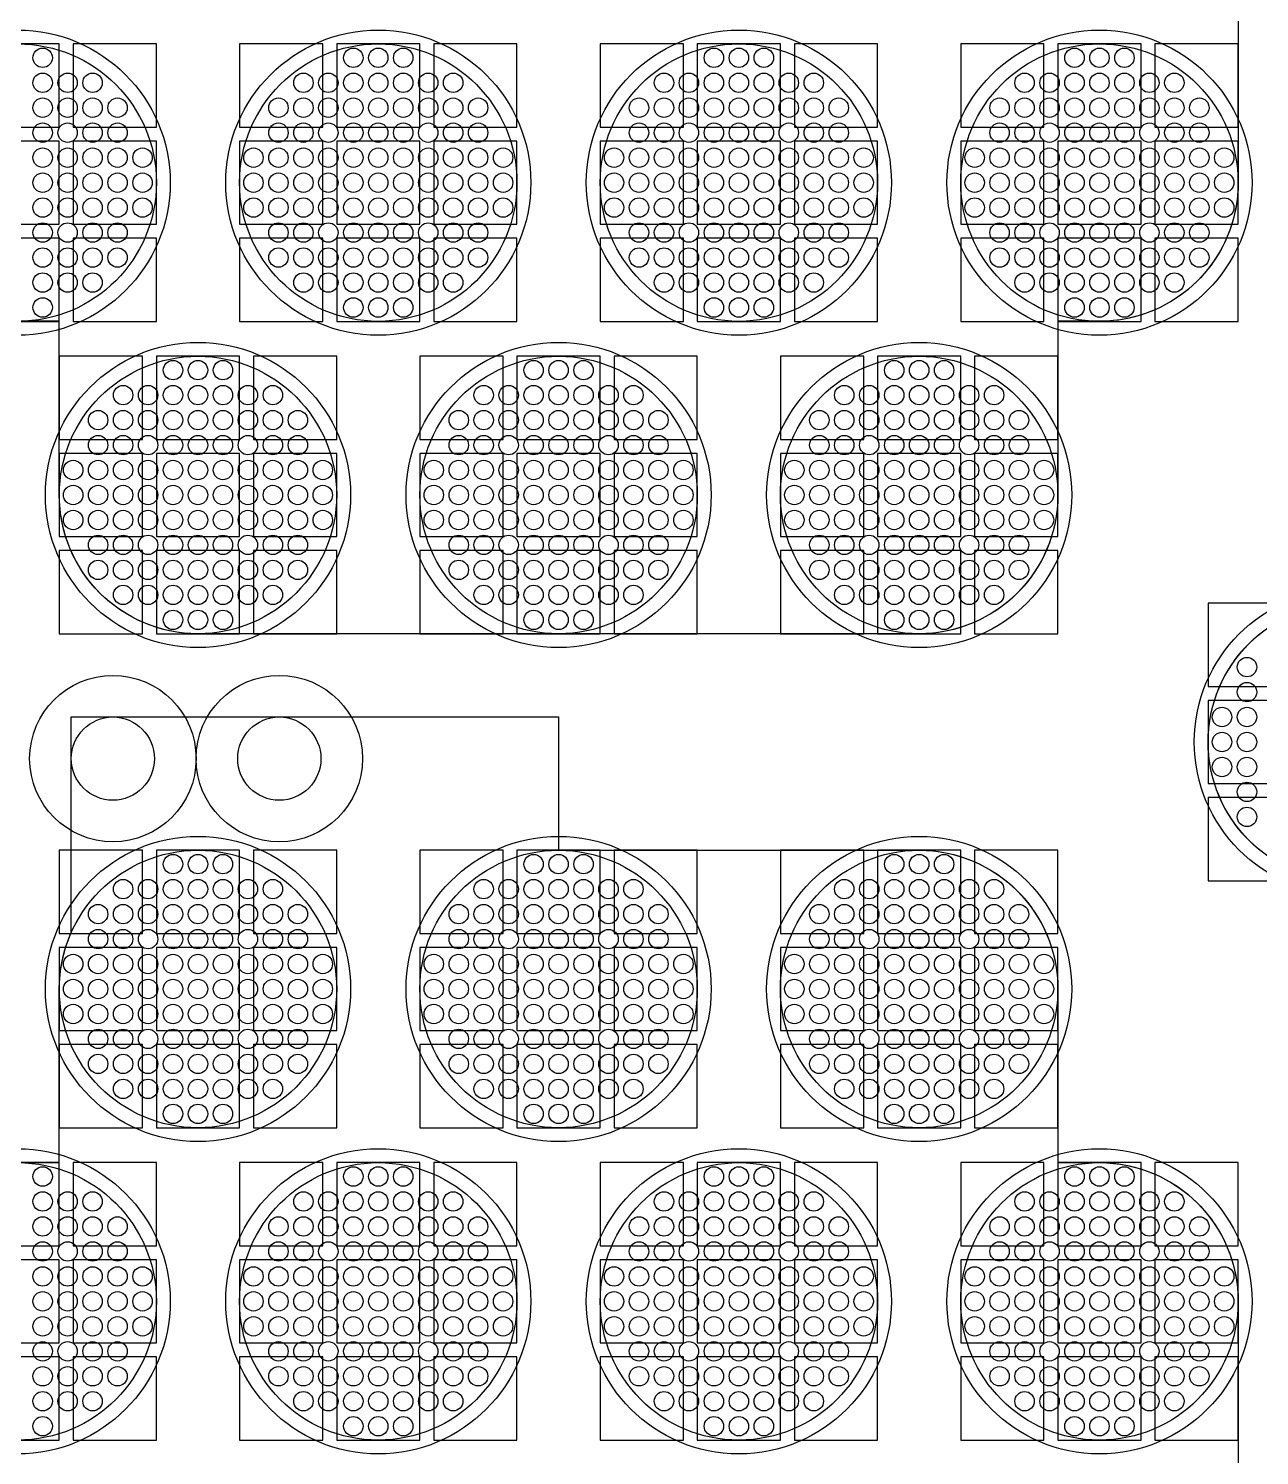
# Model space of a CAD drawing. Extents: x -49 to 54, y -38 to 38.
# Drawn here: x -37.28 to -32.85, y -13.57 to -8.43 of the extents above; entities that cross this region are included whole.
import ezdxf

# ---------------------------------------------------------------- set-up
doc = ezdxf.new("R2010")
doc.units = 0
for name, color, linetype in [('ADHESIVE_VIA_OPENINGS', 30, 'CONTINUOUS'), ('BACK_LAYER', 5, 'CONTINUOUS'), ('COND_LAYER_LOWER_ELECTRODE', 6, 'CONTINUOUS'), ('CONDUCTIVE_LAYER_BACK_LAYER', 2, 'CONTINUOUS'), ('EMITTER', 3, 'CONTINUOUS'), ('LOWER_ELECTRODE', 1, 'CONTINUOUS'), ('SUBSTRATE_VIA', 4, 'CONTINUOUS')]:
    doc.layers.add(name, color=color, linetype=linetype)

msp = doc.modelspace()

# ---------------------------------------------------------------- linework, layer by layer
at = {"layer": 'ADHESIVE_VIA_OPENINGS'}
for centre in [(-36.979, -11.0564), (-36.379, -11.0564)]:
    msp.add_circle(centre, 0.3, dxfattribs=at)
at = {"layer": 'BACK_LAYER'}
for points in [[(-37.4721, -8.7805), (-37.1721, -8.7805), (-37.1721, -8.4805), (-37.4721, -8.4805)], [(-37.1221, -8.7805), (-36.8221, -8.7805), (-36.8221, -8.4805), (-37.1221, -8.4805)], [(-36.5221, -8.7805), (-36.2221, -8.7805), (-36.2221, -8.4805), (-36.5221, -8.4805)], [(-36.1721, -8.7805), (-35.8721, -8.7805), (-35.8721, -8.4805), (-36.1721, -8.4805)], [(-35.8221, -8.7805), (-35.5221, -8.7805), (-35.5221, -8.4805), (-35.8221, -8.4805)], [(-35.2221, -8.7805), (-34.9221, -8.7805), (-34.9221, -8.4805), (-35.2221, -8.4805)], [(-34.8721, -8.7805), (-34.5721, -8.7805), (-34.5721, -8.4805), (-34.8721, -8.4805)], [(-34.5221, -8.7805), (-34.2221, -8.7805), (-34.2221, -8.4805), (-34.5221, -8.4805)], [(-33.9221, -8.7805), (-33.6221, -8.7805), (-33.6221, -8.4805), (-33.9221, -8.4805)], [(-33.5721, -8.7805), (-33.2721, -8.7805), (-33.2721, -8.4805), (-33.5721, -8.4805)], [(-33.2221, -8.7805), (-32.9221, -8.7805), (-32.9221, -8.4805), (-33.2221, -8.4805)], [(-37.4721, -9.1305), (-37.1721, -9.1305), (-37.1721, -8.8305), (-37.4721, -8.8305)], [(-37.1221, -9.1305), (-36.8221, -9.1305), (-36.8221, -8.8305), (-37.1221, -8.8305)], [(-36.5221, -9.1305), (-36.2221, -9.1305), (-36.2221, -8.8305), (-36.5221, -8.8305)], [(-36.1721, -9.1305), (-35.8721, -9.1305), (-35.8721, -8.8305), (-36.1721, -8.8305)], [(-35.8221, -9.1305), (-35.5221, -9.1305), (-35.5221, -8.8305), (-35.8221, -8.8305)], [(-35.2221, -9.1305), (-34.9221, -9.1305), (-34.9221, -8.8305), (-35.2221, -8.8305)], [(-34.8721, -9.1305), (-34.5721, -9.1305), (-34.5721, -8.8305), (-34.8721, -8.8305)], [(-34.5221, -9.1305), (-34.2221, -9.1305), (-34.2221, -8.8305), (-34.5221, -8.8305)], [(-33.9221, -9.1305), (-33.6221, -9.1305), (-33.6221, -8.8305), (-33.9221, -8.8305)], [(-33.5721, -9.1305), (-33.2721, -9.1305), (-33.2721, -8.8305), (-33.5721, -8.8305)], [(-33.2221, -9.1305), (-32.9221, -9.1305), (-32.9221, -8.8305), (-33.2221, -8.8305)], [(-37.4721, -9.4805), (-37.1721, -9.4805), (-37.1721, -9.1805), (-37.4721, -9.1805)], [(-37.1221, -9.4805), (-36.8221, -9.4805), (-36.8221, -9.1805), (-37.1221, -9.1805)], [(-36.5221, -9.4805), (-36.2221, -9.4805), (-36.2221, -9.1805), (-36.5221, -9.1805)], [(-36.1721, -9.4805), (-35.8721, -9.4805), (-35.8721, -9.1805), (-36.1721, -9.1805)], [(-35.8221, -9.4805), (-35.5221, -9.4805), (-35.5221, -9.1805), (-35.8221, -9.1805)], [(-35.2221, -9.4805), (-34.9221, -9.4805), (-34.9221, -9.1805), (-35.2221, -9.1805)], [(-34.8721, -9.4805), (-34.5721, -9.4805), (-34.5721, -9.1805), (-34.8721, -9.1805)], [(-34.5221, -9.4805), (-34.2221, -9.4805), (-34.2221, -9.1805), (-34.5221, -9.1805)], [(-33.9221, -9.4805), (-33.6221, -9.4805), (-33.6221, -9.1805), (-33.9221, -9.1805)], [(-33.5721, -9.4805), (-33.2721, -9.4805), (-33.2721, -9.1805), (-33.5721, -9.1805)], [(-33.2221, -9.4805), (-32.9221, -9.4805), (-32.9221, -9.1805), (-33.2221, -9.1805)], [(-37.1721, -9.9063), (-36.8721, -9.9063), (-36.8721, -9.6063), (-37.1721, -9.6063)], [(-36.8221, -9.9063), (-36.5221, -9.9063), (-36.5221, -9.6063), (-36.8221, -9.6063)], [(-36.4721, -9.9063), (-36.1721, -9.9063), (-36.1721, -9.6063), (-36.4721, -9.6063)], [(-35.8721, -9.9063), (-35.5721, -9.9063), (-35.5721, -9.6063), (-35.8721, -9.6063)], [(-35.5221, -9.9063), (-35.2221, -9.9063), (-35.2221, -9.6063), (-35.5221, -9.6063)], [(-35.1721, -9.9063), (-34.8721, -9.9063), (-34.8721, -9.6063), (-35.1721, -9.6063)], [(-34.5721, -9.9063), (-34.2721, -9.9063), (-34.2721, -9.6063), (-34.5721, -9.6063)], [(-34.2221, -9.9063), (-33.9221, -9.9063), (-33.9221, -9.6063), (-34.2221, -9.6063)], [(-33.8721, -9.9063), (-33.5721, -9.9063), (-33.5721, -9.6063), (-33.8721, -9.6063)], [(-37.1721, -10.2563), (-36.8721, -10.2563), (-36.8721, -9.9563), (-37.1721, -9.9563)], [(-36.8221, -10.2563), (-36.5221, -10.2563), (-36.5221, -9.9563), (-36.8221, -9.9563)], [(-36.4721, -10.2563), (-36.1721, -10.2563), (-36.1721, -9.9563), (-36.4721, -9.9563)], [(-35.8721, -10.2563), (-35.5721, -10.2563), (-35.5721, -9.9563), (-35.8721, -9.9563)], [(-35.5221, -10.2563), (-35.2221, -10.2563), (-35.2221, -9.9563), (-35.5221, -9.9563)], [(-35.1721, -10.2563), (-34.8721, -10.2563), (-34.8721, -9.9563), (-35.1721, -9.9563)], [(-34.5721, -10.2563), (-34.2721, -10.2563), (-34.2721, -9.9563), (-34.5721, -9.9563)], [(-34.2221, -10.2563), (-33.9221, -10.2563), (-33.9221, -9.9563), (-34.2221, -9.9563)], [(-33.8721, -10.2563), (-33.5721, -10.2563), (-33.5721, -9.9563), (-33.8721, -9.9563)], [(-37.1721, -10.6063), (-36.8721, -10.6063), (-36.8721, -10.3063), (-37.1721, -10.3063)], [(-36.8221, -10.6063), (-36.5221, -10.6063), (-36.5221, -10.3063), (-36.8221, -10.3063)], [(-36.4721, -10.6063), (-36.1721, -10.6063), (-36.1721, -10.3063), (-36.4721, -10.3063)], [(-35.8721, -10.6063), (-35.5721, -10.6063), (-35.5721, -10.3063), (-35.8721, -10.3063)], [(-35.5221, -10.6063), (-35.2221, -10.6063), (-35.2221, -10.3063), (-35.5221, -10.3063)], [(-35.1721, -10.6063), (-34.8721, -10.6063), (-34.8721, -10.3063), (-35.1721, -10.3063)], [(-34.5721, -10.6063), (-34.2721, -10.6063), (-34.2721, -10.3063), (-34.5721, -10.3063)], [(-34.2221, -10.6063), (-33.9221, -10.6063), (-33.9221, -10.3063), (-34.2221, -10.3063)], [(-33.8721, -10.6063), (-33.5721, -10.6063), (-33.5721, -10.3063), (-33.8721, -10.3063)], [(-33.0302, -10.7965), (-32.7302, -10.7965), (-32.7302, -10.4965), (-33.0302, -10.4965)], [(-33.0302, -11.1465), (-32.7302, -11.1465), (-32.7302, -10.8465), (-33.0302, -10.8465)], [(-33.0302, -11.4965), (-32.7302, -11.4965), (-32.7302, -11.1965), (-33.0302, -11.1965)], [(-37.1721, -11.6867), (-36.8721, -11.6867), (-36.8721, -11.3867), (-37.1721, -11.3867)], [(-36.8221, -11.6867), (-36.5221, -11.6867), (-36.5221, -11.3867), (-36.8221, -11.3867)], [(-36.4721, -11.6867), (-36.1721, -11.6867), (-36.1721, -11.3867), (-36.4721, -11.3867)], [(-35.8721, -11.6867), (-35.5721, -11.6867), (-35.5721, -11.3867), (-35.8721, -11.3867)], [(-35.5221, -11.6867), (-35.2221, -11.6867), (-35.2221, -11.3867), (-35.5221, -11.3867)], [(-35.1721, -11.6867), (-34.8721, -11.6867), (-34.8721, -11.3867), (-35.1721, -11.3867)], [(-34.5721, -11.6867), (-34.2721, -11.6867), (-34.2721, -11.3867), (-34.5721, -11.3867)], [(-34.2221, -11.6867), (-33.9221, -11.6867), (-33.9221, -11.3867), (-34.2221, -11.3867)], [(-33.8721, -11.6867), (-33.5721, -11.6867), (-33.5721, -11.3867), (-33.8721, -11.3867)], [(-37.1721, -12.0367), (-36.8721, -12.0367), (-36.8721, -11.7367), (-37.1721, -11.7367)], [(-36.8221, -12.0367), (-36.5221, -12.0367), (-36.5221, -11.7367), (-36.8221, -11.7367)], [(-36.4721, -12.0367), (-36.1721, -12.0367), (-36.1721, -11.7367), (-36.4721, -11.7367)], [(-35.8721, -12.0367), (-35.5721, -12.0367), (-35.5721, -11.7367), (-35.8721, -11.7367)], [(-35.5221, -12.0367), (-35.2221, -12.0367), (-35.2221, -11.7367), (-35.5221, -11.7367)], [(-35.1721, -12.0367), (-34.8721, -12.0367), (-34.8721, -11.7367), (-35.1721, -11.7367)], [(-34.5721, -12.0367), (-34.2721, -12.0367), (-34.2721, -11.7367), (-34.5721, -11.7367)], [(-34.2221, -12.0367), (-33.9221, -12.0367), (-33.9221, -11.7367), (-34.2221, -11.7367)], [(-33.8721, -12.0367), (-33.5721, -12.0367), (-33.5721, -11.7367), (-33.8721, -11.7367)], [(-37.1721, -12.3867), (-36.8721, -12.3867), (-36.8721, -12.0867), (-37.1721, -12.0867)], [(-36.8221, -12.3867), (-36.5221, -12.3867), (-36.5221, -12.0867), (-36.8221, -12.0867)], [(-36.4721, -12.3867), (-36.1721, -12.3867), (-36.1721, -12.0867), (-36.4721, -12.0867)], [(-35.8721, -12.3867), (-35.5721, -12.3867), (-35.5721, -12.0867), (-35.8721, -12.0867)], [(-35.5221, -12.3867), (-35.2221, -12.3867), (-35.2221, -12.0867), (-35.5221, -12.0867)], [(-35.1721, -12.3867), (-34.8721, -12.3867), (-34.8721, -12.0867), (-35.1721, -12.0867)], [(-34.5721, -12.3867), (-34.2721, -12.3867), (-34.2721, -12.0867), (-34.5721, -12.0867)], [(-34.2221, -12.3867), (-33.9221, -12.3867), (-33.9221, -12.0867), (-34.2221, -12.0867)], [(-33.8721, -12.3867), (-33.5721, -12.3867), (-33.5721, -12.0867), (-33.8721, -12.0867)], [(-37.4721, -12.8125), (-37.1721, -12.8125), (-37.1721, -12.5125), (-37.4721, -12.5125)], [(-37.1221, -12.8125), (-36.8221, -12.8125), (-36.8221, -12.5125), (-37.1221, -12.5125)], [(-36.5221, -12.8125), (-36.2221, -12.8125), (-36.2221, -12.5125), (-36.5221, -12.5125)], [(-36.1721, -12.8125), (-35.8721, -12.8125), (-35.8721, -12.5125), (-36.1721, -12.5125)], [(-35.8221, -12.8125), (-35.5221, -12.8125), (-35.5221, -12.5125), (-35.8221, -12.5125)], [(-35.2221, -12.8125), (-34.9221, -12.8125), (-34.9221, -12.5125), (-35.2221, -12.5125)], [(-34.8721, -12.8125), (-34.5721, -12.8125), (-34.5721, -12.5125), (-34.8721, -12.5125)], [(-34.5221, -12.8125), (-34.2221, -12.8125), (-34.2221, -12.5125), (-34.5221, -12.5125)], [(-33.9221, -12.8125), (-33.6221, -12.8125), (-33.6221, -12.5125), (-33.9221, -12.5125)], [(-33.5721, -12.8125), (-33.2721, -12.8125), (-33.2721, -12.5125), (-33.5721, -12.5125)], [(-33.2221, -12.8125), (-32.9221, -12.8125), (-32.9221, -12.5125), (-33.2221, -12.5125)], [(-37.4721, -13.1625), (-37.1721, -13.1625), (-37.1721, -12.8625), (-37.4721, -12.8625)], [(-37.1221, -13.1625), (-36.8221, -13.1625), (-36.8221, -12.8625), (-37.1221, -12.8625)], [(-36.5221, -13.1625), (-36.2221, -13.1625), (-36.2221, -12.8625), (-36.5221, -12.8625)], [(-36.1721, -13.1625), (-35.8721, -13.1625), (-35.8721, -12.8625), (-36.1721, -12.8625)], [(-35.8221, -13.1625), (-35.5221, -13.1625), (-35.5221, -12.8625), (-35.8221, -12.8625)], [(-35.2221, -13.1625), (-34.9221, -13.1625), (-34.9221, -12.8625), (-35.2221, -12.8625)], [(-34.8721, -13.1625), (-34.5721, -13.1625), (-34.5721, -12.8625), (-34.8721, -12.8625)], [(-34.5221, -13.1625), (-34.2221, -13.1625), (-34.2221, -12.8625), (-34.5221, -12.8625)], [(-33.9221, -13.1625), (-33.6221, -13.1625), (-33.6221, -12.8625), (-33.9221, -12.8625)], [(-33.5721, -13.1625), (-33.2721, -13.1625), (-33.2721, -12.8625), (-33.5721, -12.8625)], [(-33.2221, -13.1625), (-32.9221, -13.1625), (-32.9221, -12.8625), (-33.2221, -12.8625)], [(-37.4721, -13.5125), (-37.1721, -13.5125), (-37.1721, -13.2125), (-37.4721, -13.2125)], [(-37.1221, -13.5125), (-36.8221, -13.5125), (-36.8221, -13.2125), (-37.1221, -13.2125)], [(-36.5221, -13.5125), (-36.2221, -13.5125), (-36.2221, -13.2125), (-36.5221, -13.2125)], [(-36.1721, -13.5125), (-35.8721, -13.5125), (-35.8721, -13.2125), (-36.1721, -13.2125)], [(-35.8221, -13.5125), (-35.5221, -13.5125), (-35.5221, -13.2125), (-35.8221, -13.2125)], [(-35.2221, -13.5125), (-34.9221, -13.5125), (-34.9221, -13.2125), (-35.2221, -13.2125)], [(-34.8721, -13.5125), (-34.5721, -13.5125), (-34.5721, -13.2125), (-34.8721, -13.2125)], [(-34.5221, -13.5125), (-34.2221, -13.5125), (-34.2221, -13.2125), (-34.5221, -13.2125)], [(-33.9221, -13.5125), (-33.6221, -13.5125), (-33.6221, -13.2125), (-33.9221, -13.2125)], [(-33.5721, -13.5125), (-33.2721, -13.5125), (-33.2721, -13.2125), (-33.5721, -13.2125)], [(-33.2221, -13.5125), (-32.9221, -13.5125), (-32.9221, -13.2125), (-33.2221, -13.2125)]]:
    msp.add_lwpolyline(points, close=True, dxfattribs=at)
at = {"layer": 'COND_LAYER_LOWER_ELECTRODE'}
for centre in [(-37.3221, -8.9805), (-36.0221, -8.9805), (-34.7221, -8.9805), (-33.4221, -8.9805), (-36.6721, -10.1063), (-35.3721, -10.1063), (-34.0721, -10.1063), (-32.5302, -10.9965), (-36.6721, -11.8867), (-35.3721, -11.8867), (-34.0721, -11.8867), (-37.3221, -13.0125), (-36.0221, -13.0125), (-34.7221, -13.0125), (-33.4221, -13.0125)]:
    msp.add_circle(centre, 0.55, dxfattribs=at)
at = {"layer": 'CONDUCTIVE_LAYER_BACK_LAYER'}
for points in [[(-32.9221, -8.3545), (-32.9221, -8.9805), (-32.9225, -9.0004), (-32.9237, -9.0202), (-32.9256, -9.04), (-32.9284, -9.0597), (-32.9319, -9.0792), (-32.9362, -9.0987), (-32.9413, -9.1179), (-32.9472, -9.1369), (-32.9538, -9.1556), (-32.9611, -9.1741), (-32.9692, -9.1923), (-32.9779, -9.2101), (-32.9874, -9.2276), (-32.9976, -9.2447), (-33.0084, -9.2614), (-33.0199, -9.2776), (-33.0321, -9.2933), (-33.0448, -9.3086), (-33.0581, -9.3233), (-33.0721, -9.3375), (-33.0865, -9.3512), (-33.1015, -9.3642), (-33.117, -9.3767), (-33.133, -9.3885), (-33.1495, -9.3996), (-33.1664, -9.4101), (-33.1836, -9.42), (-33.2013, -9.4291), (-33.2193, -9.4375), (-33.2376, -9.4452), (-33.2563, -9.4522), (-33.2752, -9.4584), (-33.2943, -9.4639), (-33.3136, -9.4686), (-33.3331, -9.4725), (-33.3527, -9.4756), (-33.3725, -9.478), (-33.3923, -9.4796), (-33.4121, -9.4804), (-33.5721, -9.4804), (-33.5721, -10.1063), (-33.5725, -10.1262), (-33.5737, -10.146), (-33.5756, -10.1658), (-33.5784, -10.1855), (-33.5819, -10.2051), (-33.5862, -10.2245), (-33.5913, -10.2437), (-33.5972, -10.2627), (-33.6038, -10.2815), (-33.6111, -10.2999), (-33.6192, -10.3181), (-33.6279, -10.336), (-33.6374, -10.3534), (-33.6476, -10.3705), (-33.6584, -10.3872), (-33.6699, -10.4034), (-33.6821, -10.4192), (-33.6948, -10.4344), (-33.7081, -10.4492), (-33.7221, -10.4634), (-33.7365, -10.477), (-33.7515, -10.49), (-33.767, -10.5025), (-33.783, -10.5143), (-33.7995, -10.5255), (-33.8164, -10.536), (-33.8336, -10.5458), (-33.8513, -10.5549), (-33.8693, -10.5634), (-33.8876, -10.5711), (-33.9063, -10.578), (-33.9252, -10.5842), (-33.9443, -10.5897), (-33.9636, -10.5944), (-33.9831, -10.5983), (-34.0027, -10.6015), (-34.0225, -10.6038), (-34.0423, -10.6054), (-34.0621, -10.6062), (-36.682, -10.6062), (-36.7019, -10.6054), (-36.7217, -10.6038), (-36.7414, -10.6015), (-36.7611, -10.5983), (-36.7806, -10.5944), (-36.7999, -10.5897), (-36.819, -10.5842), (-36.8379, -10.578), (-36.8565, -10.5711), (-36.8748, -10.5634), (-36.8929, -10.5549), (-36.9105, -10.5458), (-36.9278, -10.536), (-36.9447, -10.5255), (-36.9611, -10.5143), (-36.9771, -10.5025), (-36.9926, -10.49), (-37.0076, -10.477), (-37.0221, -10.4634), (-37.036, -10.4492), (-37.0494, -10.4344), (-37.0621, -10.4192), (-37.0742, -10.4034), (-37.0857, -10.3872), (-37.0966, -10.3705), (-37.1067, -10.3534), (-37.1162, -10.336), (-37.125, -10.3181), (-37.1331, -10.2999), (-37.1404, -10.2815), (-37.147, -10.2627), (-37.1528, -10.2437), (-37.1579, -10.2245), (-37.1622, -10.2051), (-37.1658, -10.1855), (-37.1685, -10.1658), (-37.1705, -10.146), (-37.1717, -10.1262), (-37.1721, -10.1063), (-37.1721, -9.4804), (-37.332, -9.4804)], [(-32.8353, -11.3927), (-32.8508, -11.3802), (-32.8658, -11.3672), (-32.8802, -11.3536), (-32.8942, -11.3394), (-32.9075, -11.3246), (-32.9203, -11.3094), (-32.9324, -11.2936), (-32.9439, -11.2774), (-32.9547, -11.2607), (-32.9649, -11.2436), (-32.9744, -11.2262), (-32.9831, -11.2083), (-32.9912, -11.1901), (-32.9985, -11.1717), (-33.0051, -11.1529), (-33.011, -11.1339), (-33.0161, -11.1147), (-33.0204, -11.0953), (-33.0239, -11.0757), (-33.0267, -11.056), (-33.0286, -11.0362), (-33.0298, -11.0164), (-33.0302, -10.9965), (-33.0298, -10.9766), (-33.0286, -10.9568), (-33.0267, -10.937), (-33.0239, -10.9173), (-33.0204, -10.8977), (-33.0161, -10.8783), (-33.011, -10.8591), (-33.0051, -10.8401), (-32.9985, -10.8213), (-32.9912, -10.8029), (-32.9831, -10.7847), (-32.9744, -10.7669), (-32.9649, -10.7494), (-32.9547, -10.7323), (-32.9439, -10.7156), (-32.9324, -10.6994), (-32.9203, -10.6837), (-32.9075, -10.6684), (-32.8942, -10.6537), (-32.8802, -10.6395), (-32.8658, -10.6258), (-32.8508, -10.6128), (-32.8353, -10.6003)], [(-37.332, -12.5126), (-37.1721, -12.5126), (-37.1721, -11.8867), (-37.1717, -11.8668), (-37.1705, -11.847), (-37.1685, -11.8272), (-37.1658, -11.8075), (-37.1622, -11.7879), (-37.1579, -11.7685), (-37.1528, -11.7493), (-37.147, -11.7303), (-37.1404, -11.7115), (-37.1331, -11.6931), (-37.129, -11.6839), (-37.129, -10.9064), (-35.3721, -10.9064), (-35.3721, -11.3868), (-34.0621, -11.3868), (-34.0423, -11.3876), (-34.0225, -11.3892), (-34.0027, -11.3915), (-33.9831, -11.3947), (-33.9636, -11.3986), (-33.9443, -11.4033), (-33.9252, -11.4088), (-33.9063, -11.415), (-33.8876, -11.422), (-33.8693, -11.4297), (-33.8513, -11.4381), (-33.8336, -11.4472), (-33.8164, -11.457), (-33.7995, -11.4675), (-33.783, -11.4787), (-33.767, -11.4905), (-33.7515, -11.503), (-33.7365, -11.516), (-33.7221, -11.5296), (-33.7081, -11.5438), (-33.6948, -11.5586), (-33.6821, -11.5738), (-33.6699, -11.5896), (-33.6584, -11.6058), (-33.6476, -11.6225), (-33.6374, -11.6396), (-33.6279, -11.657), (-33.6192, -11.6749), (-33.6111, -11.6931), (-33.6038, -11.7115), (-33.5972, -11.7303), (-33.5913, -11.7493), (-33.5862, -11.7685), (-33.5819, -11.7879), (-33.5784, -11.8075), (-33.5756, -11.8272), (-33.5737, -11.847), (-33.5725, -11.8668), (-33.5721, -11.8867), (-33.5721, -12.5126), (-33.4121, -12.5126), (-33.3923, -12.5134), (-33.3725, -12.515), (-33.3527, -12.5174), (-33.3331, -12.5205), (-33.3136, -12.5244), (-33.2943, -12.5291), (-33.2752, -12.5346), (-33.2563, -12.5408), (-33.2376, -12.5478), (-33.2193, -12.5555), (-33.2013, -12.5639), (-33.1836, -12.573), (-33.1664, -12.5829), (-33.1495, -12.5934), (-33.133, -12.6045), (-33.117, -12.6164), (-33.1015, -12.6288), (-33.0865, -12.6418), (-33.0721, -12.6555), (-33.0581, -12.6697), (-33.0448, -12.6844), (-33.0321, -12.6997), (-33.0199, -12.7154), (-33.0084, -12.7317), (-32.9976, -12.7483), (-32.9874, -12.7654), (-32.9779, -12.7829), (-32.9692, -12.8007), (-32.9611, -12.8189), (-32.9538, -12.8374), (-32.9472, -12.8561), (-32.9413, -12.8751), (-32.9362, -12.8944), (-32.9319, -12.9138), (-32.9284, -12.9333), (-32.9256, -12.953), (-32.9237, -12.9728), (-32.9225, -12.9927), (-32.9221, -13.0125), (-32.9221, -13.6385)]]:
    msp.add_lwpolyline(points, dxfattribs=at)
at = {"layer": 'EMITTER'}
for centre in [(-37.3221, -8.9805), (-36.0221, -8.9805), (-34.7221, -8.9805), (-33.4221, -8.9805), (-36.6721, -10.1063), (-35.3721, -10.1063), (-34.0721, -10.1063), (-32.5302, -10.9965), (-36.6721, -11.8867), (-35.3721, -11.8867), (-34.0721, -11.8867), (-37.3221, -13.0125), (-36.0221, -13.0125), (-34.7221, -13.0125), (-33.4221, -13.0125)]:
    msp.add_circle(centre, 0.5, dxfattribs=at)
at = {"layer": 'LOWER_ELECTRODE'}
for centre in [(-37.2321, -8.5305), (-36.1121, -8.5305), (-36.0221, -8.5305), (-35.9321, -8.5305), (-34.8121, -8.5305), (-34.7221, -8.5305), (-34.6321, -8.5305), (-33.5121, -8.5305), (-33.4221, -8.5305), (-33.3321, -8.5305), (-37.2321, -8.6205), (-37.1421, -8.6205), (-37.0521, -8.6205), (-36.2921, -8.6205), (-36.2021, -8.6205), (-36.1121, -8.6205), (-36.0221, -8.6205), (-35.9321, -8.6205), (-35.8421, -8.6205), (-35.7521, -8.6205), (-34.9921, -8.6205), (-34.9021, -8.6205), (-34.8121, -8.6205), (-34.7221, -8.6205), (-34.6321, -8.6205), (-34.5421, -8.6205), (-34.4521, -8.6205), (-33.6921, -8.6205), (-33.6021, -8.6205), (-33.5121, -8.6205), (-33.4221, -8.6205), (-33.3321, -8.6205), (-33.2421, -8.6205), (-33.1521, -8.6205), (-37.2321, -8.7105), (-37.1421, -8.7105), (-37.0521, -8.7105), (-36.9621, -8.7105), (-36.3821, -8.7105), (-36.2921, -8.7105), (-36.2021, -8.7105), (-36.1121, -8.7105), (-36.0221, -8.7105), (-35.9321, -8.7105), (-35.8421, -8.7105), (-35.7521, -8.7105), (-35.6621, -8.7105), (-35.0821, -8.7105), (-34.9921, -8.7105), (-34.9021, -8.7105), (-34.8121, -8.7105), (-34.7221, -8.7105), (-34.6321, -8.7105), (-34.5421, -8.7105), (-34.4521, -8.7105), (-34.3621, -8.7105), (-33.7821, -8.7105), (-33.6921, -8.7105), (-33.6021, -8.7105), (-33.5121, -8.7105), (-33.4221, -8.7105), (-33.3321, -8.7105), (-33.2421, -8.7105), (-33.1521, -8.7105), (-33.0621, -8.7105), (-37.2321, -8.8005), (-37.1421, -8.8005), (-37.0521, -8.8005), (-36.9621, -8.8005), (-36.3821, -8.8005), (-36.2921, -8.8005), (-36.2021, -8.8005), (-36.1121, -8.8005), (-36.0221, -8.8005), (-35.9321, -8.8005), (-35.8421, -8.8005), (-35.7521, -8.8005), (-35.6621, -8.8005), (-35.0821, -8.8005), (-34.9921, -8.8005), (-34.9021, -8.8005), (-34.8121, -8.8005), (-34.7221, -8.8005), (-34.6321, -8.8005), (-34.5421, -8.8005), (-34.4521, -8.8005), (-34.3621, -8.8005), (-33.7821, -8.8005), (-33.6921, -8.8005), (-33.6021, -8.8005), (-33.5121, -8.8005), (-33.4221, -8.8005), (-33.3321, -8.8005), (-33.2421, -8.8005), (-33.1521, -8.8005), (-33.0621, -8.8005), (-37.2321, -8.8905), (-37.1421, -8.8905), (-37.0521, -8.8905), (-36.9621, -8.8905), (-36.8721, -8.8905), (-36.4721, -8.8905), (-36.3821, -8.8905), (-36.2921, -8.8905), (-36.2021, -8.8905), (-36.1121, -8.8905), (-36.0221, -8.8905), (-35.9321, -8.8905), (-35.8421, -8.8905), (-35.7521, -8.8905), (-35.6621, -8.8905), (-35.5721, -8.8905), (-35.1721, -8.8905), (-35.0821, -8.8905), (-34.9921, -8.8905), (-34.9021, -8.8905), (-34.8121, -8.8905), (-34.7221, -8.8905), (-34.6321, -8.8905), (-34.5421, -8.8905), (-34.4521, -8.8905), (-34.3621, -8.8905), (-34.2721, -8.8905), (-33.8721, -8.8905), (-33.7821, -8.8905), (-33.6921, -8.8905), (-33.6021, -8.8905), (-33.5121, -8.8905), (-33.4221, -8.8905), (-33.3321, -8.8905), (-33.2421, -8.8905), (-33.1521, -8.8905), (-33.0621, -8.8905), (-32.9721, -8.8905), (-37.2321, -8.9805), (-37.1421, -8.9805), (-37.0521, -8.9805), (-36.9621, -8.9805), (-36.8721, -8.9805), (-36.4721, -8.9805), (-36.3821, -8.9805), (-36.2921, -8.9805), (-36.2021, -8.9805), (-36.1121, -8.9805), (-36.0221, -8.9805), (-35.9321, -8.9805), (-35.8421, -8.9805), (-35.7521, -8.9805), (-35.6621, -8.9805), (-35.5721, -8.9805), (-35.1721, -8.9805), (-35.0821, -8.9805), (-34.9921, -8.9805), (-34.9021, -8.9805), (-34.8121, -8.9805), (-34.7221, -8.9805), (-34.6321, -8.9805), (-34.5421, -8.9805), (-34.4521, -8.9805), (-34.3621, -8.9805), (-34.2721, -8.9805), (-33.8721, -8.9805), (-33.7821, -8.9805), (-33.6921, -8.9805), (-33.6021, -8.9805), (-33.5121, -8.9805), (-33.4221, -8.9805), (-33.3321, -8.9805), (-33.2421, -8.9805), (-33.1521, -8.9805), (-33.0621, -8.9805), (-32.9721, -8.9805), (-37.2321, -9.0705), (-37.1421, -9.0705), (-37.0521, -9.0705), (-36.9621, -9.0705), (-36.8721, -9.0705), (-36.4721, -9.0705), (-36.3821, -9.0705), (-36.2921, -9.0705), (-36.2021, -9.0705), (-36.1121, -9.0705), (-36.0221, -9.0705), (-35.9321, -9.0705), (-35.8421, -9.0705), (-35.7521, -9.0705), (-35.6621, -9.0705), (-35.5721, -9.0705), (-35.1721, -9.0705), (-35.0821, -9.0705), (-34.9921, -9.0705), (-34.9021, -9.0705), (-34.8121, -9.0705), (-34.7221, -9.0705), (-34.6321, -9.0705), (-34.5421, -9.0705), (-34.4521, -9.0705), (-34.3621, -9.0705), (-34.2721, -9.0705), (-33.8721, -9.0705), (-33.7821, -9.0705), (-33.6921, -9.0705), (-33.6021, -9.0705), (-33.5121, -9.0705), (-33.4221, -9.0705), (-33.3321, -9.0705), (-33.2421, -9.0705), (-33.1521, -9.0705), (-33.0621, -9.0705), (-32.9721, -9.0705), (-37.2321, -9.1605), (-37.1421, -9.1605), (-37.0521, -9.1605), (-36.9621, -9.1605), (-36.3821, -9.1605), (-36.2921, -9.1605), (-36.2021, -9.1605), (-36.1121, -9.1605), (-36.0221, -9.1605), (-35.9321, -9.1605), (-35.8421, -9.1605), (-35.7521, -9.1605), (-35.6621, -9.1605), (-35.0821, -9.1605), (-34.9921, -9.1605), (-34.9021, -9.1605), (-34.8121, -9.1605), (-34.7221, -9.1605), (-34.6321, -9.1605), (-34.5421, -9.1605), (-34.4521, -9.1605), (-34.3621, -9.1605), (-33.7821, -9.1605), (-33.6921, -9.1605), (-33.6021, -9.1605), (-33.5121, -9.1605), (-33.4221, -9.1605), (-33.3321, -9.1605), (-33.2421, -9.1605), (-33.1521, -9.1605), (-33.0621, -9.1605), (-37.2321, -9.2505), (-37.1421, -9.2505), (-37.0521, -9.2505), (-36.9621, -9.2505), (-36.3821, -9.2505), (-36.2921, -9.2505), (-36.2021, -9.2505), (-36.1121, -9.2505), (-36.0221, -9.2505), (-35.9321, -9.2505), (-35.8421, -9.2505), (-35.7521, -9.2505), (-35.6621, -9.2505), (-35.0821, -9.2505), (-34.9921, -9.2505), (-34.9021, -9.2505), (-34.8121, -9.2505), (-34.7221, -9.2505), (-34.6321, -9.2505), (-34.5421, -9.2505), (-34.4521, -9.2505), (-34.3621, -9.2505), (-33.7821, -9.2505), (-33.6921, -9.2505), (-33.6021, -9.2505), (-33.5121, -9.2505), (-33.4221, -9.2505), (-33.3321, -9.2505), (-33.2421, -9.2505), (-33.1521, -9.2505), (-33.0621, -9.2505), (-37.2321, -9.3405), (-37.1421, -9.3405), (-37.0521, -9.3405), (-36.2921, -9.3405), (-36.2021, -9.3405), (-36.1121, -9.3405), (-36.0221, -9.3405), (-35.9321, -9.3405), (-35.8421, -9.3405), (-35.7521, -9.3405), (-34.9921, -9.3405), (-34.9021, -9.3405), (-34.8121, -9.3405), (-34.7221, -9.3405), (-34.6321, -9.3405), (-34.5421, -9.3405), (-34.4521, -9.3405), (-33.6921, -9.3405), (-33.6021, -9.3405), (-33.5121, -9.3405), (-33.4221, -9.3405), (-33.3321, -9.3405), (-33.2421, -9.3405), (-33.1521, -9.3405), (-37.2321, -9.4305), (-36.1121, -9.4305), (-36.0221, -9.4305), (-35.9321, -9.4305), (-34.8121, -9.4305), (-34.7221, -9.4305), (-34.6321, -9.4305), (-33.5121, -9.4305), (-33.4221, -9.4305), (-33.3321, -9.4305), (-36.7621, -9.6563), (-36.6721, -9.6563), (-36.5821, -9.6563), (-35.4621, -9.6563), (-35.3721, -9.6563), (-35.2821, -9.6563), (-34.1621, -9.6563), (-34.0721, -9.6563), (-33.9821, -9.6563), (-36.9421, -9.7463), (-36.8521, -9.7463), (-36.7621, -9.7463), (-36.6721, -9.7463), (-36.5821, -9.7463), (-36.4921, -9.7463), (-36.4021, -9.7463), (-35.6421, -9.7463), (-35.5521, -9.7463), (-35.4621, -9.7463), (-35.3721, -9.7463), (-35.2821, -9.7463), (-35.1921, -9.7463), (-35.1021, -9.7463), (-34.3421, -9.7463), (-34.2521, -9.7463), (-34.1621, -9.7463), (-34.0721, -9.7463), (-33.9821, -9.7463), (-33.8921, -9.7463), (-33.8021, -9.7463), (-37.0321, -9.8363), (-36.9421, -9.8363), (-36.8521, -9.8363), (-36.7621, -9.8363), (-36.6721, -9.8363), (-36.5821, -9.8363), (-36.4921, -9.8363), (-36.4021, -9.8363), (-36.3121, -9.8363), (-35.7321, -9.8363), (-35.6421, -9.8363), (-35.5521, -9.8363), (-35.4621, -9.8363), (-35.3721, -9.8363), (-35.2821, -9.8363), (-35.1921, -9.8363), (-35.1021, -9.8363), (-35.0121, -9.8363), (-34.4321, -9.8363), (-34.3421, -9.8363), (-34.2521, -9.8363), (-34.1621, -9.8363), (-34.0721, -9.8363), (-33.9821, -9.8363), (-33.8921, -9.8363), (-33.8021, -9.8363), (-33.7121, -9.8363), (-37.0321, -9.9263), (-36.9421, -9.9263), (-36.8521, -9.9263), (-36.7621, -9.9263), (-36.6721, -9.9263), (-36.5821, -9.9263), (-36.4921, -9.9263), (-36.4021, -9.9263), (-36.3121, -9.9263), (-35.7321, -9.9263), (-35.6421, -9.9263), (-35.5521, -9.9263), (-35.4621, -9.9263), (-35.3721, -9.9263), (-35.2821, -9.9263), (-35.1921, -9.9263), (-35.1021, -9.9263), (-35.0121, -9.9263), (-34.4321, -9.9263), (-34.3421, -9.9263), (-34.2521, -9.9263), (-34.1621, -9.9263), (-34.0721, -9.9263), (-33.9821, -9.9263), (-33.8921, -9.9263), (-33.8021, -9.9263), (-33.7121, -9.9263), (-37.1221, -10.0163), (-37.0321, -10.0163), (-36.9421, -10.0163), (-36.8521, -10.0163), (-36.7621, -10.0163), (-36.6721, -10.0163), (-36.5821, -10.0163), (-36.4921, -10.0163), (-36.4021, -10.0163), (-36.3121, -10.0163), (-36.2221, -10.0163), (-35.8221, -10.0163), (-35.7321, -10.0163), (-35.6421, -10.0163), (-35.5521, -10.0163), (-35.4621, -10.0163), (-35.3721, -10.0163), (-35.2821, -10.0163), (-35.1921, -10.0163), (-35.1021, -10.0163), (-35.0121, -10.0163), (-34.9221, -10.0163), (-34.5221, -10.0163), (-34.4321, -10.0163), (-34.3421, -10.0163), (-34.2521, -10.0163), (-34.1621, -10.0163), (-34.0721, -10.0163), (-33.9821, -10.0163), (-33.8921, -10.0163), (-33.8021, -10.0163), (-33.7121, -10.0163), (-33.6221, -10.0163), (-37.1221, -10.1063), (-37.0321, -10.1063), (-36.9421, -10.1063), (-36.8521, -10.1063), (-36.7621, -10.1063), (-36.6721, -10.1063), (-36.5821, -10.1063), (-36.4921, -10.1063), (-36.4021, -10.1063), (-36.3121, -10.1063), (-36.2221, -10.1063), (-35.8221, -10.1063), (-35.7321, -10.1063), (-35.6421, -10.1063), (-35.5521, -10.1063), (-35.4621, -10.1063), (-35.3721, -10.1063), (-35.2821, -10.1063), (-35.1921, -10.1063), (-35.1021, -10.1063), (-35.0121, -10.1063), (-34.9221, -10.1063), (-34.5221, -10.1063), (-34.4321, -10.1063), (-34.3421, -10.1063), (-34.2521, -10.1063), (-34.1621, -10.1063), (-34.0721, -10.1063), (-33.9821, -10.1063), (-33.8921, -10.1063), (-33.8021, -10.1063), (-33.7121, -10.1063), (-33.6221, -10.1063), (-37.1221, -10.1963), (-37.0321, -10.1963), (-36.9421, -10.1963), (-36.8521, -10.1963), (-36.7621, -10.1963), (-36.6721, -10.1963), (-36.5821, -10.1963), (-36.4921, -10.1963), (-36.4021, -10.1963), (-36.3121, -10.1963), (-36.2221, -10.1963), (-35.8221, -10.1963), (-35.7321, -10.1963), (-35.6421, -10.1963), (-35.5521, -10.1963), (-35.4621, -10.1963), (-35.3721, -10.1963), (-35.2821, -10.1963), (-35.1921, -10.1963), (-35.1021, -10.1963), (-35.0121, -10.1963), (-34.9221, -10.1963), (-34.5221, -10.1963), (-34.4321, -10.1963), (-34.3421, -10.1963), (-34.2521, -10.1963), (-34.1621, -10.1963), (-34.0721, -10.1963), (-33.9821, -10.1963), (-33.8921, -10.1963), (-33.8021, -10.1963), (-33.7121, -10.1963), (-33.6221, -10.1963), (-37.0321, -10.2863), (-36.9421, -10.2863), (-36.8521, -10.2863), (-36.7621, -10.2863), (-36.6721, -10.2863), (-36.5821, -10.2863), (-36.4921, -10.2863), (-36.4021, -10.2863), (-36.3121, -10.2863), (-35.7321, -10.2863), (-35.6421, -10.2863), (-35.5521, -10.2863), (-35.4621, -10.2863), (-35.3721, -10.2863), (-35.2821, -10.2863), (-35.1921, -10.2863), (-35.1021, -10.2863), (-35.0121, -10.2863), (-34.4321, -10.2863), (-34.3421, -10.2863), (-34.2521, -10.2863), (-34.1621, -10.2863), (-34.0721, -10.2863), (-33.9821, -10.2863), (-33.8921, -10.2863), (-33.8021, -10.2863), (-33.7121, -10.2863), (-37.0321, -10.3763), (-36.9421, -10.3763), (-36.8521, -10.3763), (-36.7621, -10.3763), (-36.6721, -10.3763), (-36.5821, -10.3763), (-36.4921, -10.3763), (-36.4021, -10.3763), (-36.3121, -10.3763), (-35.7321, -10.3763), (-35.6421, -10.3763), (-35.5521, -10.3763), (-35.4621, -10.3763), (-35.3721, -10.3763), (-35.2821, -10.3763), (-35.1921, -10.3763), (-35.1021, -10.3763), (-35.0121, -10.3763), (-34.4321, -10.3763), (-34.3421, -10.3763), (-34.2521, -10.3763), (-34.1621, -10.3763), (-34.0721, -10.3763), (-33.9821, -10.3763), (-33.8921, -10.3763), (-33.8021, -10.3763), (-33.7121, -10.3763), (-36.9421, -10.4663), (-36.8521, -10.4663), (-36.7621, -10.4663), (-36.6721, -10.4663), (-36.5821, -10.4663), (-36.4921, -10.4663), (-36.4021, -10.4663), (-35.6421, -10.4663), (-35.5521, -10.4663), (-35.4621, -10.4663), (-35.3721, -10.4663), (-35.2821, -10.4663), (-35.1921, -10.4663), (-35.1021, -10.4663), (-34.3421, -10.4663), (-34.2521, -10.4663), (-34.1621, -10.4663), (-34.0721, -10.4663), (-33.9821, -10.4663), (-33.8921, -10.4663), (-33.8021, -10.4663), (-36.7621, -10.5563), (-36.6721, -10.5563), (-36.5821, -10.5563), (-35.4621, -10.5563), (-35.3721, -10.5563), (-35.2821, -10.5563), (-34.1621, -10.5563), (-34.0721, -10.5563), (-33.9821, -10.5563), (-32.8902, -10.7265), (-32.8902, -10.8165), (-32.9802, -10.9065), (-32.8902, -10.9065), (-32.9802, -10.9965), (-32.8902, -10.9965), (-32.9802, -11.0865), (-32.8902, -11.0865), (-32.8902, -11.1765), (-32.8902, -11.2665), (-36.7621, -11.4367), (-36.6721, -11.4367), (-36.5821, -11.4367), (-35.4621, -11.4367), (-35.3721, -11.4367), (-35.2821, -11.4367), (-34.1621, -11.4367), (-34.0721, -11.4367), (-33.9821, -11.4367), (-36.9421, -11.5267), (-36.8521, -11.5267), (-36.7621, -11.5267), (-36.6721, -11.5267), (-36.5821, -11.5267), (-36.4921, -11.5267), (-36.4021, -11.5267), (-35.6421, -11.5267), (-35.5521, -11.5267), (-35.4621, -11.5267), (-35.3721, -11.5267), (-35.2821, -11.5267), (-35.1921, -11.5267), (-35.1021, -11.5267), (-34.3421, -11.5267), (-34.2521, -11.5267), (-34.1621, -11.5267), (-34.0721, -11.5267), (-33.9821, -11.5267), (-33.8921, -11.5267), (-33.8021, -11.5267), (-37.0321, -11.6167), (-36.9421, -11.6167), (-36.8521, -11.6167), (-36.7621, -11.6167), (-36.6721, -11.6167), (-36.5821, -11.6167), (-36.4921, -11.6167), (-36.4021, -11.6167), (-36.3121, -11.6167), (-35.7321, -11.6167), (-35.6421, -11.6167), (-35.5521, -11.6167), (-35.4621, -11.6167), (-35.3721, -11.6167), (-35.2821, -11.6167), (-35.1921, -11.6167), (-35.1021, -11.6167), (-35.0121, -11.6167), (-34.4321, -11.6167), (-34.3421, -11.6167), (-34.2521, -11.6167), (-34.1621, -11.6167), (-34.0721, -11.6167), (-33.9821, -11.6167), (-33.8921, -11.6167), (-33.8021, -11.6167), (-33.7121, -11.6167), (-37.0321, -11.7067), (-36.9421, -11.7067), (-36.8521, -11.7067), (-36.7621, -11.7067), (-36.6721, -11.7067), (-36.5821, -11.7067), (-36.4921, -11.7067), (-36.4021, -11.7067), (-36.3121, -11.7067), (-35.7321, -11.7067), (-35.6421, -11.7067), (-35.5521, -11.7067), (-35.4621, -11.7067), (-35.3721, -11.7067), (-35.2821, -11.7067), (-35.1921, -11.7067), (-35.1021, -11.7067), (-35.0121, -11.7067), (-34.4321, -11.7067), (-34.3421, -11.7067), (-34.2521, -11.7067), (-34.1621, -11.7067), (-34.0721, -11.7067), (-33.9821, -11.7067), (-33.8921, -11.7067), (-33.8021, -11.7067), (-33.7121, -11.7067), (-37.1221, -11.7967), (-37.0321, -11.7967), (-36.9421, -11.7967), (-36.8521, -11.7967), (-36.7621, -11.7967), (-36.6721, -11.7967), (-36.5821, -11.7967), (-36.4921, -11.7967), (-36.4021, -11.7967), (-36.3121, -11.7967), (-36.2221, -11.7967), (-35.8221, -11.7967), (-35.7321, -11.7967), (-35.6421, -11.7967), (-35.5521, -11.7967), (-35.4621, -11.7967), (-35.3721, -11.7967), (-35.2821, -11.7967), (-35.1921, -11.7967), (-35.1021, -11.7967), (-35.0121, -11.7967), (-34.9221, -11.7967), (-34.5221, -11.7967), (-34.4321, -11.7967), (-34.3421, -11.7967), (-34.2521, -11.7967), (-34.1621, -11.7967), (-34.0721, -11.7967), (-33.9821, -11.7967), (-33.8921, -11.7967), (-33.8021, -11.7967), (-33.7121, -11.7967), (-33.6221, -11.7967), (-37.1221, -11.8867), (-37.0321, -11.8867), (-36.9421, -11.8867), (-36.8521, -11.8867), (-36.7621, -11.8867), (-36.6721, -11.8867), (-36.5821, -11.8867), (-36.4921, -11.8867), (-36.4021, -11.8867), (-36.3121, -11.8867), (-36.2221, -11.8867), (-35.8221, -11.8867), (-35.7321, -11.8867), (-35.6421, -11.8867), (-35.5521, -11.8867), (-35.4621, -11.8867), (-35.3721, -11.8867), (-35.2821, -11.8867), (-35.1921, -11.8867), (-35.1021, -11.8867), (-35.0121, -11.8867), (-34.9221, -11.8867), (-34.5221, -11.8867), (-34.4321, -11.8867), (-34.3421, -11.8867), (-34.2521, -11.8867), (-34.1621, -11.8867), (-34.0721, -11.8867), (-33.9821, -11.8867), (-33.8921, -11.8867), (-33.8021, -11.8867), (-33.7121, -11.8867), (-33.6221, -11.8867), (-37.1221, -11.9767), (-37.0321, -11.9767), (-36.9421, -11.9767), (-36.8521, -11.9767), (-36.7621, -11.9767), (-36.6721, -11.9767), (-36.5821, -11.9767), (-36.4921, -11.9767), (-36.4021, -11.9767), (-36.3121, -11.9767), (-36.2221, -11.9767), (-35.8221, -11.9767), (-35.7321, -11.9767), (-35.6421, -11.9767), (-35.5521, -11.9767), (-35.4621, -11.9767), (-35.3721, -11.9767), (-35.2821, -11.9767), (-35.1921, -11.9767), (-35.1021, -11.9767), (-35.0121, -11.9767), (-34.9221, -11.9767), (-34.5221, -11.9767), (-34.4321, -11.9767), (-34.3421, -11.9767), (-34.2521, -11.9767), (-34.1621, -11.9767), (-34.0721, -11.9767), (-33.9821, -11.9767), (-33.8921, -11.9767), (-33.8021, -11.9767), (-33.7121, -11.9767), (-33.6221, -11.9767), (-37.0321, -12.0667), (-36.9421, -12.0667), (-36.8521, -12.0667), (-36.7621, -12.0667), (-36.6721, -12.0667), (-36.5821, -12.0667), (-36.4921, -12.0667), (-36.4021, -12.0667), (-36.3121, -12.0667), (-35.7321, -12.0667), (-35.6421, -12.0667), (-35.5521, -12.0667), (-35.4621, -12.0667), (-35.3721, -12.0667), (-35.2821, -12.0667), (-35.1921, -12.0667), (-35.1021, -12.0667), (-35.0121, -12.0667), (-34.4321, -12.0667), (-34.3421, -12.0667), (-34.2521, -12.0667), (-34.1621, -12.0667), (-34.0721, -12.0667), (-33.9821, -12.0667), (-33.8921, -12.0667), (-33.8021, -12.0667), (-33.7121, -12.0667), (-37.0321, -12.1567), (-36.9421, -12.1567), (-36.8521, -12.1567), (-36.7621, -12.1567), (-36.6721, -12.1567), (-36.5821, -12.1567), (-36.4921, -12.1567), (-36.4021, -12.1567), (-36.3121, -12.1567), (-35.7321, -12.1567), (-35.6421, -12.1567), (-35.5521, -12.1567), (-35.4621, -12.1567), (-35.3721, -12.1567), (-35.2821, -12.1567), (-35.1921, -12.1567), (-35.1021, -12.1567), (-35.0121, -12.1567), (-34.4321, -12.1567), (-34.3421, -12.1567), (-34.2521, -12.1567), (-34.1621, -12.1567), (-34.0721, -12.1567), (-33.9821, -12.1567), (-33.8921, -12.1567), (-33.8021, -12.1567), (-33.7121, -12.1567), (-36.9421, -12.2467), (-36.8521, -12.2467), (-36.7621, -12.2467), (-36.6721, -12.2467), (-36.5821, -12.2467), (-36.4921, -12.2467), (-36.4021, -12.2467), (-35.6421, -12.2467), (-35.5521, -12.2467), (-35.4621, -12.2467), (-35.3721, -12.2467), (-35.2821, -12.2467), (-35.1921, -12.2467), (-35.1021, -12.2467), (-34.3421, -12.2467), (-34.2521, -12.2467), (-34.1621, -12.2467), (-34.0721, -12.2467), (-33.9821, -12.2467), (-33.8921, -12.2467), (-33.8021, -12.2467), (-36.7621, -12.3367), (-36.6721, -12.3367), (-36.5821, -12.3367), (-35.4621, -12.3367), (-35.3721, -12.3367), (-35.2821, -12.3367), (-34.1621, -12.3367), (-34.0721, -12.3367), (-33.9821, -12.3367), (-37.2321, -12.5625), (-36.1121, -12.5625), (-36.0221, -12.5625), (-35.9321, -12.5625), (-34.8121, -12.5625), (-34.7221, -12.5625), (-34.6321, -12.5625), (-33.5121, -12.5625), (-33.4221, -12.5625), (-33.3321, -12.5625), (-37.2321, -12.6525), (-37.1421, -12.6525), (-37.0521, -12.6525), (-36.2921, -12.6525), (-36.2021, -12.6525), (-36.1121, -12.6525), (-36.0221, -12.6525), (-35.9321, -12.6525), (-35.8421, -12.6525), (-35.7521, -12.6525), (-34.9921, -12.6525), (-34.9021, -12.6525), (-34.8121, -12.6525), (-34.7221, -12.6525), (-34.6321, -12.6525), (-34.5421, -12.6525), (-34.4521, -12.6525), (-33.6921, -12.6525), (-33.6021, -12.6525), (-33.5121, -12.6525), (-33.4221, -12.6525), (-33.3321, -12.6525), (-33.2421, -12.6525), (-33.1521, -12.6525), (-37.2321, -12.7425), (-37.1421, -12.7425), (-37.0521, -12.7425), (-36.9621, -12.7425), (-36.3821, -12.7425), (-36.2921, -12.7425), (-36.2021, -12.7425), (-36.1121, -12.7425), (-36.0221, -12.7425), (-35.9321, -12.7425), (-35.8421, -12.7425), (-35.7521, -12.7425), (-35.6621, -12.7425), (-35.0821, -12.7425), (-34.9921, -12.7425), (-34.9021, -12.7425), (-34.8121, -12.7425), (-34.7221, -12.7425), (-34.6321, -12.7425), (-34.5421, -12.7425), (-34.4521, -12.7425), (-34.3621, -12.7425), (-33.7821, -12.7425), (-33.6921, -12.7425), (-33.6021, -12.7425), (-33.5121, -12.7425), (-33.4221, -12.7425), (-33.3321, -12.7425), (-33.2421, -12.7425), (-33.1521, -12.7425), (-33.0621, -12.7425), (-37.2321, -12.8325), (-37.1421, -12.8325), (-37.0521, -12.8325), (-36.9621, -12.8325), (-36.3821, -12.8325), (-36.2921, -12.8325), (-36.2021, -12.8325), (-36.1121, -12.8325), (-36.0221, -12.8325), (-35.9321, -12.8325), (-35.8421, -12.8325), (-35.7521, -12.8325), (-35.6621, -12.8325), (-35.0821, -12.8325), (-34.9921, -12.8325), (-34.9021, -12.8325), (-34.8121, -12.8325), (-34.7221, -12.8325), (-34.6321, -12.8325), (-34.5421, -12.8325), (-34.4521, -12.8325), (-34.3621, -12.8325), (-33.7821, -12.8325), (-33.6921, -12.8325), (-33.6021, -12.8325), (-33.5121, -12.8325), (-33.4221, -12.8325), (-33.3321, -12.8325), (-33.2421, -12.8325), (-33.1521, -12.8325), (-33.0621, -12.8325), (-37.2321, -12.9225), (-37.1421, -12.9225), (-37.0521, -12.9225), (-36.9621, -12.9225), (-36.8721, -12.9225), (-36.4721, -12.9225), (-36.3821, -12.9225), (-36.2921, -12.9225), (-36.2021, -12.9225), (-36.1121, -12.9225), (-36.0221, -12.9225), (-35.9321, -12.9225), (-35.8421, -12.9225), (-35.7521, -12.9225), (-35.6621, -12.9225), (-35.5721, -12.9225), (-35.1721, -12.9225), (-35.0821, -12.9225), (-34.9921, -12.9225), (-34.9021, -12.9225), (-34.8121, -12.9225), (-34.7221, -12.9225), (-34.6321, -12.9225), (-34.5421, -12.9225), (-34.4521, -12.9225), (-34.3621, -12.9225), (-34.2721, -12.9225), (-33.8721, -12.9225), (-33.7821, -12.9225), (-33.6921, -12.9225), (-33.6021, -12.9225), (-33.5121, -12.9225), (-33.4221, -12.9225), (-33.3321, -12.9225), (-33.2421, -12.9225), (-33.1521, -12.9225), (-33.0621, -12.9225), (-32.9721, -12.9225), (-37.2321, -13.0125), (-37.1421, -13.0125), (-37.0521, -13.0125), (-36.9621, -13.0125), (-36.8721, -13.0125), (-36.4721, -13.0125), (-36.3821, -13.0125), (-36.2921, -13.0125), (-36.2021, -13.0125), (-36.1121, -13.0125), (-36.0221, -13.0125), (-35.9321, -13.0125), (-35.8421, -13.0125), (-35.7521, -13.0125), (-35.6621, -13.0125), (-35.5721, -13.0125), (-35.1721, -13.0125), (-35.0821, -13.0125), (-34.9921, -13.0125), (-34.9021, -13.0125), (-34.8121, -13.0125), (-34.7221, -13.0125), (-34.6321, -13.0125), (-34.5421, -13.0125), (-34.4521, -13.0125), (-34.3621, -13.0125), (-34.2721, -13.0125), (-33.8721, -13.0125), (-33.7821, -13.0125), (-33.6921, -13.0125), (-33.6021, -13.0125), (-33.5121, -13.0125), (-33.4221, -13.0125), (-33.3321, -13.0125), (-33.2421, -13.0125), (-33.1521, -13.0125), (-33.0621, -13.0125), (-32.9721, -13.0125), (-37.2321, -13.1025), (-37.1421, -13.1025), (-37.0521, -13.1025), (-36.9621, -13.1025), (-36.8721, -13.1025), (-36.4721, -13.1025), (-36.3821, -13.1025), (-36.2921, -13.1025), (-36.2021, -13.1025), (-36.1121, -13.1025), (-36.0221, -13.1025), (-35.9321, -13.1025), (-35.8421, -13.1025), (-35.7521, -13.1025), (-35.6621, -13.1025), (-35.5721, -13.1025), (-35.1721, -13.1025), (-35.0821, -13.1025), (-34.9921, -13.1025), (-34.9021, -13.1025), (-34.8121, -13.1025), (-34.7221, -13.1025), (-34.6321, -13.1025), (-34.5421, -13.1025), (-34.4521, -13.1025), (-34.3621, -13.1025), (-34.2721, -13.1025), (-33.8721, -13.1025), (-33.7821, -13.1025), (-33.6921, -13.1025), (-33.6021, -13.1025), (-33.5121, -13.1025), (-33.4221, -13.1025), (-33.3321, -13.1025), (-33.2421, -13.1025), (-33.1521, -13.1025), (-33.0621, -13.1025), (-32.9721, -13.1025), (-37.2321, -13.1925), (-37.1421, -13.1925), (-37.0521, -13.1925), (-36.9621, -13.1925), (-36.3821, -13.1925), (-36.2921, -13.1925), (-36.2021, -13.1925), (-36.1121, -13.1925), (-36.0221, -13.1925), (-35.9321, -13.1925), (-35.8421, -13.1925), (-35.7521, -13.1925), (-35.6621, -13.1925), (-35.0821, -13.1925), (-34.9921, -13.1925), (-34.9021, -13.1925), (-34.8121, -13.1925), (-34.7221, -13.1925), (-34.6321, -13.1925), (-34.5421, -13.1925), (-34.4521, -13.1925), (-34.3621, -13.1925), (-33.7821, -13.1925), (-33.6921, -13.1925), (-33.6021, -13.1925), (-33.5121, -13.1925), (-33.4221, -13.1925), (-33.3321, -13.1925), (-33.2421, -13.1925), (-33.1521, -13.1925), (-33.0621, -13.1925), (-37.2321, -13.2825), (-37.1421, -13.2825), (-37.0521, -13.2825), (-36.9621, -13.2825), (-36.3821, -13.2825), (-36.2921, -13.2825), (-36.2021, -13.2825), (-36.1121, -13.2825), (-36.0221, -13.2825), (-35.9321, -13.2825), (-35.8421, -13.2825), (-35.7521, -13.2825), (-35.6621, -13.2825), (-35.0821, -13.2825), (-34.9921, -13.2825), (-34.9021, -13.2825), (-34.8121, -13.2825), (-34.7221, -13.2825), (-34.6321, -13.2825), (-34.5421, -13.2825), (-34.4521, -13.2825), (-34.3621, -13.2825), (-33.7821, -13.2825), (-33.6921, -13.2825), (-33.6021, -13.2825), (-33.5121, -13.2825), (-33.4221, -13.2825), (-33.3321, -13.2825), (-33.2421, -13.2825), (-33.1521, -13.2825), (-33.0621, -13.2825), (-37.2321, -13.3725), (-37.1421, -13.3725), (-37.0521, -13.3725), (-36.2921, -13.3725), (-36.2021, -13.3725), (-36.1121, -13.3725), (-36.0221, -13.3725), (-35.9321, -13.3725), (-35.8421, -13.3725), (-35.7521, -13.3725), (-34.9921, -13.3725), (-34.9021, -13.3725), (-34.8121, -13.3725), (-34.7221, -13.3725), (-34.6321, -13.3725), (-34.5421, -13.3725), (-34.4521, -13.3725), (-33.6921, -13.3725), (-33.6021, -13.3725), (-33.5121, -13.3725), (-33.4221, -13.3725), (-33.3321, -13.3725), (-33.2421, -13.3725), (-33.1521, -13.3725), (-37.2321, -13.4625), (-36.1121, -13.4625), (-36.0221, -13.4625), (-35.9321, -13.4625), (-34.8121, -13.4625), (-34.7221, -13.4625), (-34.6321, -13.4625), (-33.5121, -13.4625), (-33.4221, -13.4625), (-33.3321, -13.4625)]:
    msp.add_circle(centre, 0.035, dxfattribs=at)
at = {"layer": 'SUBSTRATE_VIA'}
for centre in [(-36.979, -11.0564), (-36.379, -11.0564)]:
    msp.add_circle(centre, 0.15, dxfattribs=at)

doc.saveas('drawing.dxf')
